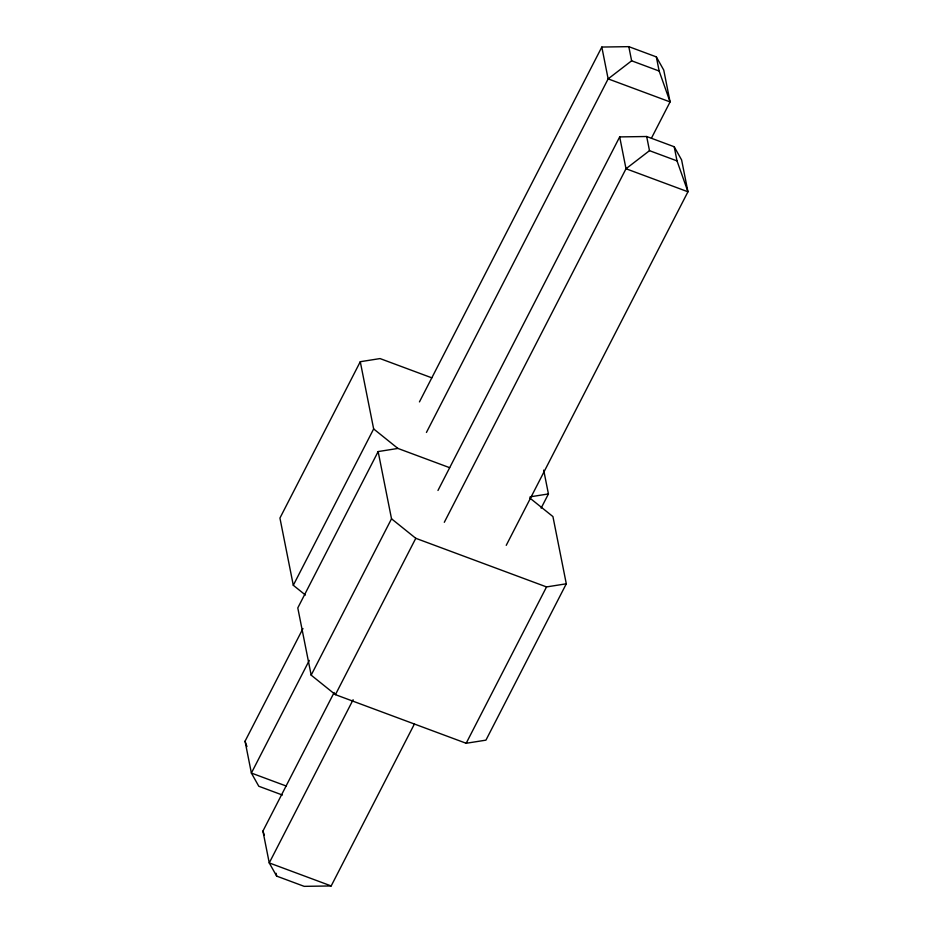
<?xml version="1.0" encoding="UTF-8"?>
<svg xmlns="http://www.w3.org/2000/svg" width="933" height="933" viewBox="0 0 933 933"><rect width="100%" height="100%" fill="white"/><g stroke="black" fill="none" stroke-linecap="round" stroke-linejoin="round"><path stroke-width="1.4" d="M431.804 377.83L380.046 358.575L360.278 361.712L279.935 518.06L293.3 585.283L305.429 595.032M293.3 585.283L373.655 428.935L360.278 361.712M449.671 467.69L397.913 448.435L378.145 451.572L297.79 607.919L311.167 675.142L335.425 694.653L466.173 743.274L485.941 740.149L566.296 583.801L552.931 516.579L529.757 497.954M282.384 795.021L258.791 786.251L251.385 773.06L245.052 741.222L302.957 628.55M419.442 401.901L601.82 47.047L628.807 46.65L656.342 56.89L663.748 70.08L670.081 101.919L651.444 138.177M309.289 660.389L251.385 773.06L286.396 786.087M426.439 432.446L608.141 78.885L631.629 60.797L659.153 71.036L670.081 101.919L608.141 78.885L601.82 47.047M311.167 675.142L391.522 518.795L378.145 451.572M414.38 724.066L331.18 885.953L304.193 886.35L276.658 876.11L269.252 862.92L262.919 831.081L334.142 692.508M437.974 490.466L619.687 136.906L646.674 136.51L674.209 146.749L681.615 159.94L687.948 191.778L506.234 545.339M335.425 694.653L415.78 538.306L391.522 518.795M353.117 699.738L269.252 862.92L331.18 885.953M444.306 522.305L626.008 168.745L649.496 150.668L677.02 160.896L687.948 191.778L626.008 168.745L619.687 136.906M541.128 508.147L548.429 493.942L543.694 470.127M466.173 743.274L546.528 586.927L566.296 583.801M530.072 496.846L548.429 493.942M415.78 538.306L546.528 586.927M373.655 428.935L397.913 448.435M245.052 741.222L246.953 746.598M262.919 831.081L264.342 835.117M656.342 56.89L659.153 71.036M674.209 146.749L677.02 160.896M628.807 46.65L631.629 60.797M646.674 136.51L649.496 150.668M276.098 873.288L276.658 876.11"/></g></svg>
